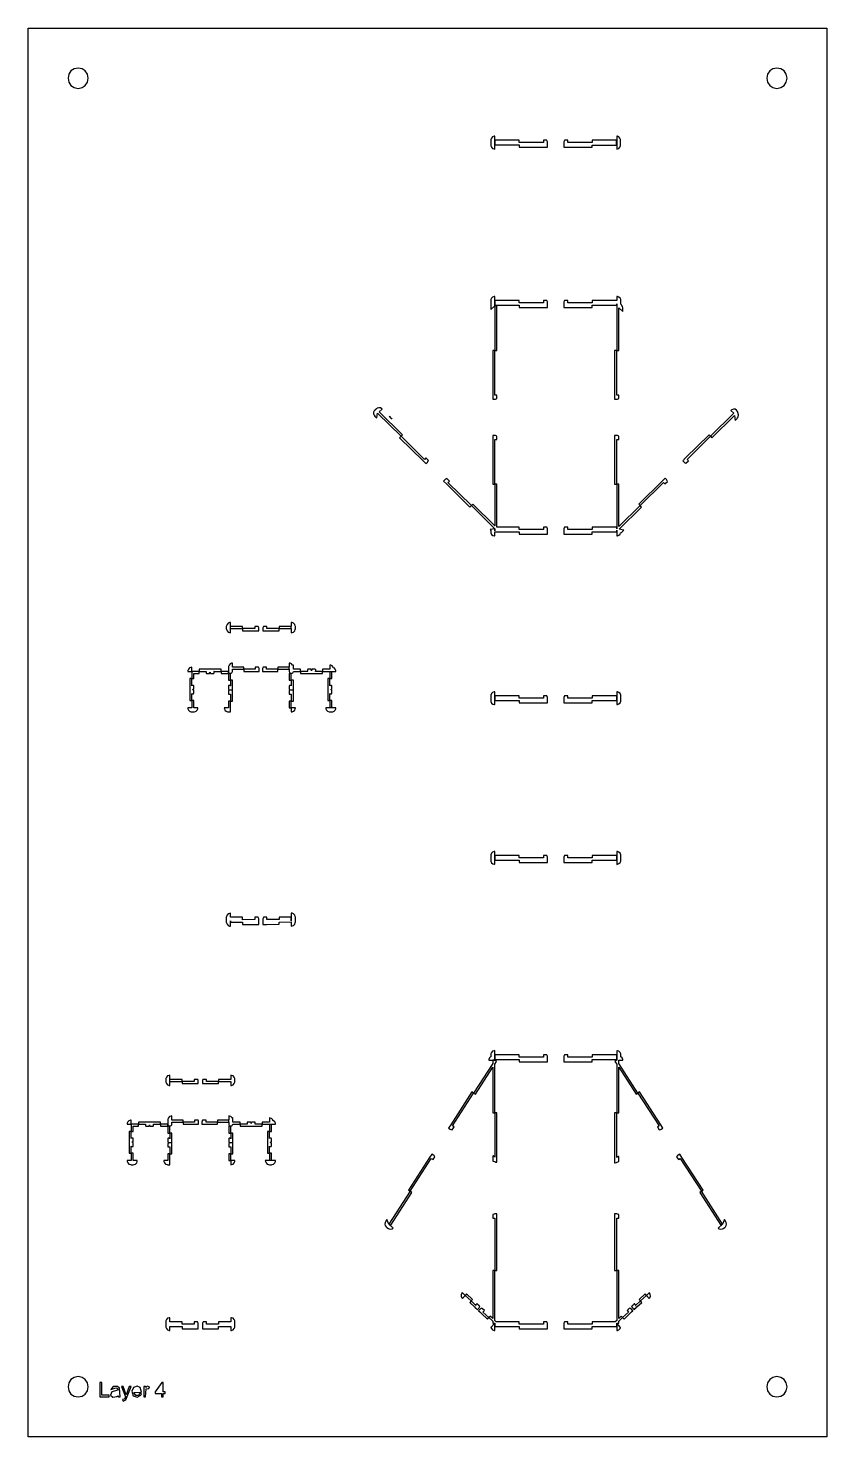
# Model space of a CAD drawing. Header units: metres. Extents: x 25 to 423, y 53 to 399.
# Drawn here: x 226.7 to 423.4, y 52.5 to 399.2 of the extents above; entities that cross this region are included whole.
import ezdxf

# ---------------------------------------------------------------- set-up
doc = ezdxf.new("R2010")
doc.units = ezdxf.units.M

msp = doc.modelspace()

# ---------------------------------------------------------------- linework, layer by layer
for points in [[(423.35, 52.54), (226.74, 52.54), (226.74, 399.16), (423.35, 399.16), (423.35, 52.54)], [(237.28, 385.08), (238.09, 384.54), (239.05, 384.35), (240, 384.54), (240.81, 385.08), (241.36, 385.89), (241.55, 386.85), (241.36, 387.81), (240.81, 388.62), (240, 389.16), (239.05, 389.35), (238.09, 389.16), (237.28, 388.62), (236.74, 387.81), (236.55, 386.85), (236.74, 385.89), (237.28, 385.08)], [(409.28, 385.08), (410.09, 384.54), (411.05, 384.35), (412, 384.54), (412.81, 385.08), (413.36, 385.89), (413.55, 386.85), (413.36, 387.81), (412.81, 388.62), (412, 389.16), (411.05, 389.35), (410.09, 389.16), (409.28, 388.62), (408.74, 387.81), (408.55, 386.85), (408.74, 385.89), (409.28, 385.08)], [(340.79, 372.13), (340.64, 371.76), (340.64, 371.76), (340.62, 371.57), (340.62, 370.99), (340.62, 370.42), (340.64, 370.22), (340.64, 370.22), (340.79, 369.86), (340.79, 369.86), (341.07, 369.59), (341.07, 369.59), (341.43, 369.44), (341.43, 369.44), (341.61, 369.42), (341.61, 372.57), (341.43, 372.55), (341.43, 372.55), (341.07, 372.4), (341.07, 372.4), (340.79, 372.13), (340.79, 372.13)], [(354.61, 369.84), (354.61, 370.41), (354.61, 370.99), (354.59, 371.19), (354.59, 371.19), (354.44, 371.55), (354.44, 371.55), (354.42, 371.57), (354.42, 371.57), (354.42, 371.57), (353.61, 371.57), (353.61, 370.99), (347.61, 370.99), (347.61, 371.57), (341.62, 371.57), (341.62, 370.99), (341.62, 370.7), (341.62, 370.42), (347.61, 370.42), (347.61, 369.84), (353.61, 369.84), (354.61, 369.84), (354.61, 369.84), (354.61, 369.84)], [(371.59, 370.7), (371.59, 370.99), (371.59, 371.57), (365.6, 371.57), (365.6, 370.99), (359.6, 370.99), (359.6, 371.57), (358.79, 371.57), (358.79, 371.57), (358.79, 371.57), (358.77, 371.55), (358.77, 371.55), (358.62, 371.18), (358.62, 371.18), (358.6, 370.99), (358.6, 370.41), (358.6, 369.84), (358.6, 369.84), (358.6, 369.84), (359.6, 369.84), (365.6, 369.84), (365.6, 370.41), (371.59, 370.41), (371.59, 370.7)], [(372.42, 369.86), (372.42, 369.86), (372.57, 370.22), (372.57, 370.22), (372.59, 370.41), (372.59, 370.7), (372.59, 370.99), (372.59, 371.57), (372.57, 371.76), (372.57, 371.76), (372.42, 372.12), (372.42, 372.12), (372.14, 372.4), (372.14, 372.4), (371.78, 372.55), (371.78, 372.55), (371.62, 372.56), (371.62, 369.42), (371.78, 369.43), (371.78, 369.43), (372.14, 369.58), (372.14, 369.58), (372.42, 369.86)], [(340.62, 332.17), (340.62, 331.59), (340.62, 331.02), (340.63, 330.91), (340.63, 330.91), (340.62, 330.8), (340.62, 329.93), (341.59, 330.81), (341.59, 333.17), (341.43, 333.15), (341.43, 333.15), (341.07, 333), (341.07, 333), (340.79, 332.73), (340.79, 332.73), (340.64, 332.36), (340.64, 332.36), (340.62, 332.17)], [(372.12, 319.84), (372.12, 330.34), (373.12, 329.43), (373.12, 330.34), (373.07, 330.64), (373.07, 330.64), (372.91, 330.95), (372.91, 330.95), (372.79, 331.08), (372.79, 331.08), (372.62, 331.24), (372.61, 331.24), (372.61, 331.24), (372.61, 331.3), (372.61, 332.16), (372.6, 332.36), (372.6, 332.36), (372.45, 332.72), (372.45, 332.72), (372.17, 333), (372.17, 333), (371.81, 333.15), (371.81, 333.15), (371.62, 333.16), (371.62, 332.17), (365.62, 332.17), (365.62, 331.59), (359.62, 331.59), (359.62, 332.17), (358.81, 332.17), (358.81, 332.17), (358.81, 332.17), (358.79, 332.15), (358.79, 332.15), (358.64, 331.78), (358.64, 331.78), (358.62, 331.59), (358.62, 331.01), (358.62, 330.44), (358.62, 330.44), (358.62, 330.44), (359.62, 330.44), (365.62, 330.43), (365.62, 331.01), (371.62, 331.01), (371.62, 331.3), (371.62, 330.8), (371.62, 330.8), (371.62, 319.84), (372.12, 319.84)], [(341.62, 332.17), (341.62, 331.59), (341.62, 331.3), (341.62, 331.02), (347.62, 331.01), (347.62, 330.44), (353.62, 330.44), (354.62, 330.44), (354.62, 330.44), (354.62, 330.44), (354.62, 331.01), (354.62, 331.59), (354.6, 331.79), (354.6, 331.79), (354.45, 332.15), (354.45, 332.15), (354.43, 332.17), (354.43, 332.17), (354.43, 332.17), (353.62, 332.17), (353.62, 331.59), (347.62, 331.59), (347.62, 332.17), (341.62, 332.17)], [(342.12, 319.84), (342.12, 330.8), (341.62, 330.8), (341.62, 319.84), (342.12, 319.84)], [(341.62, 308.88), (341.62, 319.84), (341.12, 319.84), (341.12, 308.88), (341.12, 307.89), (341.12, 307.89), (341.12, 307.89), (341.62, 307.89), (341.81, 307.9), (341.81, 307.9), (342.12, 308.03), (342.12, 308.03), (342.12, 308.88), (341.62, 308.88)], [(371.62, 308.88), (371.62, 319.84), (371.12, 319.84), (371.12, 308.88), (371.12, 307.88), (371.12, 307.88), (371.12, 307.88), (371.62, 307.88), (371.81, 307.9), (371.81, 307.9), (372.12, 308.03), (372.12, 308.03), (372.12, 308.88), (371.62, 308.88)], [(311.9, 303.93), (312.07, 303.72), (312.08, 303.71), (312.08, 303.71), (312.08, 303.71), (312.07, 303.71), (312.07, 303.71), (312.54, 303.24), (312.77, 304.42), (318.54, 298.74), (318.89, 299.09), (313.13, 304.76), (313.87, 305.43), (313.84, 305.47), (313.83, 305.48), (313.83, 305.48), (313.46, 305.7), (313.46, 305.7), (313.04, 305.75), (313.04, 305.75), (312.63, 305.62), (312.63, 305.62), (312.46, 305.49), (312.1, 305.16), (312.08, 305.14), (312.08, 305.14), (312.06, 305.13), (312.05, 305.12), (311.94, 304.98), (311.94, 304.98), (311.79, 304.64), (311.79, 304.64), (311.78, 304.27), (311.78, 304.27), (311.9, 303.93), (311.9, 303.93)], [(400.59, 303.83), (400.82, 302.65), (401.29, 303.12), (401.4, 303.24), (401.4, 303.24), (401.54, 303.53), (401.54, 303.53), (401.59, 303.86), (401.59, 303.86), (401.57, 304.02), (401.46, 304.61), (401.39, 304.81), (401.39, 304.81), (401.14, 305.16), (401.14, 305.16), (400.77, 305.37), (400.77, 305.37), (400.35, 305.41), (400.35, 305.41), (399.94, 305.26), (399.94, 305.26), (399.77, 305.13), (399.74, 305.09), (400.48, 304.42), (400.48, 304.42), (394.7, 298.74), (395.06, 298.38), (400.59, 303.83)], [(312.77, 304.42), (312.77, 304.42), (312.77, 304.42), (312.77, 304.42)], [(315.99, 303.23), (316.06, 303.17), (316.15, 303.12), (316.24, 303.08), (316.27, 303.07), (315.69, 303.65), (315.7, 303.62), (315.74, 303.53), (315.79, 303.45), (315.85, 303.37), (315.91, 303.3), (315.99, 303.23)], [(318.19, 298.38), (323.96, 292.7), (324.67, 292), (324.67, 292), (324.67, 292), (325.02, 292.35), (325.14, 292.5), (325.14, 292.5), (325.27, 292.81), (325.27, 292.81), (324.66, 293.41), (324.31, 293.05), (318.54, 298.74), (318.19, 298.38)], [(341.62, 297.92), (342.12, 297.92), (342.12, 298.74), (342.12, 298.78), (342.12, 298.78), (341.81, 298.9), (341.81, 298.9), (341.62, 298.92), (341.12, 298.92), (341.12, 298.92), (341.12, 298.92), (341.12, 298.18), (341.12, 297.92), (341.12, 286.96), (341.62, 286.96), (341.62, 297.92)], [(371.62, 297.92), (372.12, 297.92), (372.12, 298.77), (372.12, 298.77), (371.81, 298.9), (371.81, 298.9), (371.62, 298.92), (371.12, 298.92), (371.12, 298.92), (371.12, 298.92), (371.12, 297.92), (371.12, 286.96), (371.62, 286.96), (371.62, 297.92)], [(394.35, 299.09), (388.58, 293.41), (387.87, 292.71), (387.87, 292.71), (387.87, 292.71), (388.22, 292.35), (388.37, 292.23), (388.37, 292.23), (388.68, 292.1), (388.68, 292.1), (389.28, 292.7), (388.93, 293.05), (394.7, 298.74), (394.35, 299.09)], [(330.08, 287.37), (330.43, 287.73), (329.82, 288.33), (329.82, 288.33), (329.52, 288.2), (329.52, 288.2), (329.37, 288.07), (329.02, 287.72), (329.02, 287.72), (329.02, 287.72), (329.73, 287.01), (335.5, 281.33), (335.85, 281.69), (330.08, 287.37)], [(383.16, 287.37), (383.51, 287.01), (384.12, 287.61), (384.12, 287.61), (384, 287.92), (384, 287.92), (383.87, 288.07), (383.52, 288.43), (383.52, 288.43), (383.52, 288.43), (382.81, 287.73), (377.04, 282.04), (377.39, 281.69), (383.16, 287.37)], [(340.62, 275.59), (340.62, 275.59), (340.62, 275.58), (340.62, 275.5), (340.62, 275.49), (340.62, 275.22), (340.65, 275), (340.65, 275), (340.83, 274.6), (340.83, 274.6), (341.17, 274.32), (341.17, 274.32), (341.5, 274.22), (341.5, 274.22), (341.62, 274.22), (341.62, 275.22), (347.62, 275.21), (347.62, 274.64), (353.62, 274.64), (354.62, 274.64), (354.62, 274.64), (354.62, 274.64), (354.62, 275.21), (354.62, 275.79), (354.6, 275.99), (354.6, 275.99), (354.45, 276.35), (354.45, 276.35), (354.43, 276.37), (354.43, 276.37), (354.43, 276.37), (353.62, 276.37), (353.62, 275.79), (347.62, 275.79), (347.62, 276.37), (342.12, 276.37), (342.12, 286.96), (341.62, 286.96), (341.62, 276.71), (336.2, 282.04), (335.85, 281.69), (341.62, 276), (340.45, 275.76), (340.62, 275.59)], [(371.63, 276), (371.62, 276), (371.62, 276.37), (365.62, 276.37), (365.62, 275.79), (359.62, 275.79), (359.62, 276.37), (358.81, 276.37), (358.81, 276.37), (358.81, 276.37), (358.79, 276.35), (358.79, 276.35), (358.64, 275.98), (358.64, 275.98), (358.62, 275.79), (358.62, 275.21), (358.62, 274.64), (358.62, 274.64), (358.62, 274.64), (359.62, 274.64), (365.62, 274.63), (365.62, 275.21), (371.62, 275.21), (371.62, 275.5), (371.62, 275.61), (371.62, 274.21), (371.81, 274.23), (371.81, 274.23), (372.17, 274.38), (372.17, 274.38), (372.45, 274.66), (372.45, 274.66), (372.57, 274.96), (372.57, 274.96), (372.57, 274.96), (372.78, 275.06), (372.78, 275.06), (372.9, 275.17), (373.38, 275.63), (372.2, 275.88), (377.74, 281.33), (377.39, 281.69), (372.12, 276.5), (372.12, 286.96), (371.62, 286.96), (371.62, 276), (371.63, 276)], [(341.62, 276), (341.62, 275.79), (341.62, 275.5), (341.62, 275.49), (341.62, 276), (341.62, 276)], [(276.52, 251.9), (276.52, 252.9), (276.32, 252.88), (276.32, 252.88), (275.96, 252.73), (275.96, 252.73), (275.69, 252.45), (275.69, 252.45), (275.54, 252.09), (275.54, 252.09), (275.52, 251.9), (275.52, 251.4), (275.54, 251.21), (275.54, 251.21), (275.69, 250.85), (275.69, 250.85), (275.96, 250.57), (275.96, 250.57), (276.32, 250.42), (276.32, 250.42), (276.52, 250.4), (276.52, 251.4), (279.52, 251.4), (279.52, 251.9), (276.52, 251.9)], [(276.52, 251.4), (276.52, 251.9)], [(279.52, 250.9), (282.52, 250.9), (283.12, 250.9), (283.51, 250.9), (283.51, 250.9), (283.51, 250.9), (283.51, 251.4), (283.5, 251.59), (283.5, 251.59), (283.37, 251.9), (283.37, 251.9), (283.12, 251.9), (282.52, 251.9), (282.52, 251.4), (279.52, 251.4), (279.52, 250.9)], [(284.52, 250.9), (284.52, 250.9), (284.52, 250.9), (284.92, 250.9), (285.52, 250.9), (288.52, 250.9), (288.52, 251.4), (285.52, 251.4), (285.52, 251.9), (284.92, 251.9), (284.66, 251.9), (284.66, 251.9), (284.54, 251.59), (284.54, 251.59), (284.52, 251.4), (284.52, 250.9)], [(291.52, 251.4), (291.52, 250.4), (291.71, 250.42), (291.71, 250.42), (292.07, 250.57), (292.07, 250.57), (292.35, 250.85), (292.35, 250.85), (292.5, 251.21), (292.5, 251.21), (292.51, 251.4), (292.51, 251.9), (292.5, 252.09), (292.5, 252.09), (292.35, 252.45), (292.35, 252.45), (292.07, 252.73), (292.07, 252.73), (291.71, 252.88), (291.71, 252.88), (291.52, 252.9), (291.52, 251.9), (288.52, 251.9), (288.52, 251.4), (291.52, 251.4)], [(291.52, 251.4), (291.52, 251.76)], [(274.22, 240.4), (276.02, 240.4), (276.02, 238.7), (276.52, 238.7), (276.52, 240.4), (276.71, 240.44), (276.87, 240.55), (276.98, 240.71), (277.02, 240.9), (277.02, 241.4), (279.82, 241.4), (279.82, 241.9), (277.02, 241.9), (277.02, 242.9), (276.82, 242.88), (276.82, 242.88), (276.46, 242.73), (276.46, 242.73), (276.19, 242.45), (276.19, 242.45), (276.04, 242.09), (276.04, 242.09), (276.02, 241.9), (276.02, 241.9), (276.02, 241.9), (276.02, 241.9), (276.02, 241.9), (276.02, 240.9), (274.22, 240.9), (274.22, 240.4)], [(291.02, 241.4), (291.02, 240.9), (291.05, 240.71), (291.16, 240.55), (291.32, 240.44), (291.52, 240.4), (291.71, 240.44), (291.87, 240.55), (291.98, 240.71), (292.02, 240.9), (293.82, 240.9), (293.82, 241.4), (292.02, 241.4), (292.02, 242.4), (291.88, 242.39), (291.88, 242.39), (291.87, 242.39), (291.87, 242.39), (291.85, 242.45), (291.85, 242.45), (291.57, 242.73), (291.57, 242.73), (291.21, 242.88), (291.21, 242.88), (291.02, 242.9), (291.02, 241.9), (288.22, 241.9), (288.22, 241.4), (291.02, 241.4)], [(267.02, 241.9), (266.82, 241.88), (266.82, 241.88), (266.46, 241.73), (266.46, 241.73), (266.19, 241.45), (266.19, 241.45), (266.04, 241.09), (266.04, 241.09), (266.02, 240.9), (267.02, 240.9), (267.02, 241.9)], [(267.52, 239.1), (267.52, 240.4), (268.82, 240.4), (268.82, 240.9), (267.52, 240.9), (267.02, 240.9), (267.02, 240.4), (267.02, 239.1), (267.52, 239.1)], [(270.54, 240.9), (270.52, 240.87), (270.52, 240.83), (270.52, 240.5), (270.52, 240.46), (270.54, 240.43), (270.58, 240.41), (270.62, 240.4), (270.72, 240.4), (271.4, 240.4), (271.4, 240.4), (271.4, 240.4), (271.42, 240.42), (271.42, 240.42), (271.51, 240.73), (271.51, 240.73), (271.51, 240.73), (271.51, 240.73), (271.51, 240.73), (271.51, 240.73), (271.51, 240.73), (271.51, 240.73), (271.51, 240.68), (271.51, 240.68), (271.63, 240.4), (271.63, 240.4), (271.63, 240.4), (272.32, 240.4), (272.42, 240.4), (272.45, 240.41), (272.49, 240.43), (272.51, 240.46), (272.52, 240.5), (272.52, 240.83), (272.51, 240.87), (272.49, 240.9), (272.48, 240.9), (274.22, 240.9), (274.22, 241.4), (272.42, 241.4), (272.32, 241.4), (270.72, 241.4), (270.62, 241.4), (268.82, 241.4), (268.82, 240.9), (270.54, 240.9)], [(276.05, 240.71), (276.16, 240.55), (276.32, 240.44), (276.52, 240.4), (276.02, 240.4), (276.02, 240.9), (276.05, 240.71)], [(279.82, 240.9), (282.62, 240.9), (283.12, 240.9), (283.61, 240.9), (283.61, 240.9), (283.61, 240.9), (283.61, 241.4), (283.6, 241.59), (283.6, 241.59), (283.47, 241.9), (283.47, 241.9), (283.12, 241.9), (282.62, 241.9), (282.62, 241.4), (279.82, 241.4), (279.82, 240.9)], [(288.22, 240.9), (288.22, 241.4), (285.42, 241.4), (285.42, 241.9), (284.92, 241.9), (284.56, 241.9), (284.56, 241.9), (284.44, 241.59), (284.44, 241.59), (284.42, 241.4), (284.42, 240.9), (284.42, 240.9), (284.42, 240.9), (284.92, 240.9), (285.42, 240.9), (288.22, 240.9)], [(291.02, 241.4), (291.02, 241.73)], [(291.02, 240.4), (291.02, 238.7), (291.52, 238.7), (291.52, 240.4), (291.02, 240.4)], [(293.82, 240.4), (295.62, 240.4), (295.72, 240.4), (297.32, 240.4), (297.42, 240.4), (299.22, 240.4), (299.22, 240.9), (297.49, 240.9), (297.51, 240.93), (297.52, 240.97), (297.52, 241.3), (297.51, 241.34), (297.49, 241.37), (297.45, 241.39), (297.42, 241.4), (297.32, 241.4), (296.63, 241.4), (296.63, 241.4), (296.63, 241.4), (296.61, 241.38), (296.61, 241.38), (296.52, 241.05), (296.52, 241.05), (296.52, 241.05), (296.52, 241.05), (296.52, 241.05), (296.52, 241.05), (296.51, 241.05), (296.51, 241.05), (296.42, 241.38), (296.42, 241.38), (296.4, 241.4), (296.4, 241.4), (296.4, 241.4), (295.72, 241.4), (295.62, 241.4), (295.58, 241.39), (295.54, 241.37), (295.52, 241.34), (295.52, 241.3), (295.52, 240.97), (295.52, 240.93), (295.55, 240.9), (295.54, 240.9), (295.54, 240.9), (293.82, 240.9), (293.82, 240.4)], [(301.02, 240.9), (301.02, 239.1), (301.52, 239.1), (301.52, 240.9), (302.51, 240.9), (302.5, 241.09), (302.5, 241.09), (302.35, 241.45), (302.35, 241.45), (302.07, 241.73), (302.07, 241.73), (301.91, 241.8), (301.91, 241.8), (301.91, 241.8), (301.85, 241.95), (301.85, 241.95), (301.57, 242.23), (301.57, 242.23), (301.21, 242.38), (301.21, 242.38), (301.02, 242.4), (301.02, 241.4), (299.22, 241.4), (299.22, 240.9), (301.02, 240.9)], [(301.02, 240.9), (301.52, 240.9)], [(267.51, 235.46), (267.52, 235.5), (267.52, 235.6), (267.52, 236.28), (267.52, 236.28), (267.23, 236.4), (267.23, 236.4), (267.23, 236.4), (267.23, 236.4), (267.23, 236.4), (267.23, 236.4), (267.23, 236.4), (267.23, 236.4), (267.28, 236.41), (267.28, 236.41), (267.52, 236.52), (267.52, 236.52), (267.52, 236.52), (267.52, 237.2), (267.52, 237.3), (267.51, 237.34), (267.49, 237.37), (267.45, 237.39), (267.42, 237.4), (267.13, 237.4), (267.11, 237.4), (267.07, 237.4), (267.03, 237.39), (267.02, 237.37), (267.02, 239.1), (266.52, 239.1), (266.52, 237.3), (266.52, 237.2), (266.52, 236.4), (266.52, 235.6), (266.52, 235.5), (266.52, 233.7), (267.02, 233.7), (267.02, 235.43), (267.02, 235.43), (267.05, 235.41), (267.09, 235.4), (267.42, 235.4), (267.45, 235.41), (267.49, 235.43), (267.51, 235.46)], [(276.52, 237.3), (276.51, 237.34), (276.49, 237.37), (276.45, 237.39), (276.42, 237.4), (276.12, 237.4), (276.08, 237.39), (276.04, 237.37), (276.02, 237.34), (276.02, 237.3), (276.02, 237), (276.02, 236.9), (276.02, 236.45), (276.02, 236.45), (276.02, 236.45), (276.02, 236.44), (276.02, 236.44), (276.42, 236.31), (276.42, 236.31), (276.77, 236.35), (276.77, 236.35), (277.02, 236.33), (277.02, 236.9), (277.02, 237), (277.02, 237.3), (277.02, 238.7), (276.52, 238.7), (276.52, 237.3)], [(276.32, 236.28), (276.02, 236.15), (276.02, 236.15), (276.02, 235.5), (276.02, 235.3), (276.52, 235.3), (276.52, 233.6), (277.02, 233.6), (277.02, 235.3), (277.02, 235.5), (277.02, 236.3), (277.02, 236.3), (277.01, 236.3), (276.52, 236.3), (276.32, 236.28), (276.32, 236.28)], [(291.52, 237.3), (291.51, 237.34), (291.49, 237.37), (291.45, 237.39), (291.42, 237.4), (291.12, 237.4), (291.08, 237.39), (291.04, 237.37), (291.02, 237.34), (291.02, 237.3), (291.02, 237), (291.02, 236.9), (291.02, 236.45), (291.02, 236.45), (291.02, 236.45), (291.02, 236.44), (291.02, 236.44), (291.42, 236.31), (291.42, 236.31), (291.77, 236.35), (291.77, 236.35), (292.02, 236.33), (292.02, 236.9), (292.02, 237), (292.02, 237.3), (292.02, 238.7), (291.52, 238.7), (291.52, 237.3)], [(291.32, 236.28), (291.02, 236.15), (291.02, 236.15), (291.02, 235.5), (291.02, 235.3), (291.52, 235.3), (291.52, 233.6), (292.02, 233.6), (292.02, 235.3), (292.02, 235.5), (292.02, 236.3), (292.02, 236.3), (292.01, 236.3), (291.52, 236.3), (291.32, 236.28), (291.32, 236.28)], [(300.52, 239.1), (300.52, 237.3), (300.52, 237.2), (300.52, 236.4), (300.52, 235.6), (300.52, 235.5), (300.52, 233.7), (301.02, 233.7), (301.02, 235.43), (301.03, 235.41), (301.07, 235.4), (301.11, 235.4), (301.13, 235.4), (301.42, 235.4), (301.45, 235.41), (301.49, 235.43), (301.51, 235.46), (301.52, 235.5), (301.52, 235.6), (301.52, 236.28), (301.52, 236.28), (301.52, 236.28), (301.28, 236.39), (301.28, 236.39), (301.23, 236.4), (301.23, 236.4), (301.23, 236.4), (301.23, 236.4), (301.23, 236.4), (301.23, 236.4), (301.23, 236.4), (301.23, 236.4), (301.52, 236.52), (301.52, 236.52), (301.52, 237.2), (301.52, 237.3), (301.51, 237.34), (301.49, 237.37), (301.45, 237.39), (301.42, 237.4), (301.09, 237.4), (301.05, 237.39), (301.02, 237.37), (301.02, 237.37), (301.02, 239.1), (300.52, 239.1)], [(340.64, 235.06), (340.64, 235.06), (340.62, 234.87), (340.62, 233.72), (340.65, 233.5), (340.65, 233.5), (340.83, 233.1), (340.83, 233.1), (341.17, 232.82), (341.17, 232.82), (341.5, 232.72), (341.5, 232.72), (341.62, 232.72), (341.62, 235.87), (341.43, 235.85), (341.43, 235.85), (341.07, 235.7), (341.07, 235.7), (340.79, 235.43), (340.79, 235.43), (340.64, 235.06)], [(372.45, 233.16), (372.6, 233.52), (372.6, 233.52), (372.61, 233.71), (372.61, 234.29), (372.61, 234.86), (372.6, 235.06), (372.6, 235.06), (372.45, 235.42), (372.45, 235.42), (372.17, 235.7), (372.17, 235.7), (371.81, 235.85), (371.81, 235.85), (371.62, 235.86), (371.62, 232.71), (371.81, 232.73), (371.81, 232.73), (372.17, 232.88), (372.17, 232.88), (372.45, 233.16), (372.45, 233.16)], [(267.02, 231.9), (266.02, 231.9), (266.04, 231.71), (266.04, 231.71), (266.19, 231.35), (266.19, 231.35), (266.46, 231.07), (266.46, 231.07), (266.82, 230.92), (266.82, 230.92), (267.02, 230.9), (267.51, 230.9), (267.71, 230.92), (267.71, 230.92), (268.07, 231.07), (268.07, 231.07), (268.35, 231.35), (268.35, 231.35), (268.5, 231.71), (268.5, 231.71), (268.51, 231.9), (267.52, 231.9), (267.52, 233.7), (267.02, 233.7), (267.02, 231.9)], [(276.02, 233.6), (276.02, 231.9), (275.02, 231.9), (275.04, 231.71), (275.04, 231.71), (275.19, 231.35), (275.19, 231.35), (275.46, 231.07), (275.46, 231.07), (275.82, 230.92), (275.82, 230.92), (276.02, 230.9), (276.51, 230.9), (276.52, 230.9), (276.52, 230.9), (276.52, 231.9), (276.52, 233.6), (276.02, 233.6)], [(291.02, 233.6), (291.02, 231.9), (291.52, 231.9), (291.52, 233.6), (291.02, 233.6)], [(301.02, 231.9), (300.02, 231.9), (300.04, 231.71), (300.04, 231.71), (300.19, 231.35), (300.19, 231.35), (300.46, 231.07), (300.46, 231.07), (300.82, 230.92), (300.82, 230.92), (301.02, 230.9), (301.51, 230.9), (301.71, 230.92), (301.71, 230.92), (302.07, 231.07), (302.07, 231.07), (302.35, 231.35), (302.35, 231.35), (302.5, 231.71), (302.5, 231.71), (302.51, 231.9), (301.52, 231.9), (301.52, 233.7), (301.02, 233.7), (301.02, 231.9)], [(354.62, 234.29), (354.6, 234.49), (354.6, 234.49), (354.45, 234.85), (354.45, 234.85), (354.43, 234.87), (354.43, 234.87), (354.43, 234.87), (353.62, 234.87), (353.62, 234.29), (347.62, 234.29), (347.62, 234.87), (341.62, 234.87), (341.62, 234.29), (341.62, 234), (341.62, 233.72), (347.62, 233.71), (347.62, 233.14), (353.62, 233.14), (354.62, 233.14), (354.62, 233.14), (354.62, 233.14), (354.62, 233.71), (354.62, 234.29)], [(371.62, 234), (371.62, 234.29), (371.62, 234.87), (365.62, 234.87), (365.62, 234.29), (359.62, 234.29), (359.62, 234.87), (358.81, 234.87), (358.81, 234.87), (358.81, 234.87), (358.79, 234.85), (358.79, 234.85), (358.64, 234.48), (358.64, 234.48), (358.62, 234.29), (358.62, 233.71), (358.62, 233.14), (358.62, 233.14), (358.62, 233.14), (359.62, 233.14), (365.62, 233.13), (365.62, 233.71), (371.62, 233.71), (371.62, 234)], [(292.07, 231.07), (292.35, 231.35), (292.35, 231.35), (292.5, 231.71), (292.5, 231.71), (292.51, 231.9), (291.52, 231.9), (291.52, 230.9), (291.71, 230.92), (291.71, 230.92), (292.07, 231.07), (292.07, 231.07)], [(301.52, 231.9), (301.02, 231.9)], [(340.64, 195.76), (340.64, 195.76), (340.62, 195.57), (340.62, 194.42), (340.65, 194.2), (340.65, 194.2), (340.83, 193.8), (340.83, 193.8), (341.17, 193.52), (341.17, 193.52), (341.5, 193.42), (341.5, 193.42), (341.62, 193.42), (341.62, 196.57), (341.43, 196.55), (341.43, 196.55), (341.07, 196.4), (341.07, 196.4), (340.79, 196.13), (340.79, 196.13), (340.64, 195.76)], [(354.62, 194.99), (354.6, 195.19), (354.6, 195.19), (354.45, 195.55), (354.45, 195.55), (354.43, 195.57), (354.43, 195.57), (354.43, 195.57), (353.62, 195.57), (353.62, 194.99), (347.62, 194.99), (347.62, 195.57), (341.62, 195.57), (341.62, 194.99), (341.62, 194.7), (341.62, 194.42), (347.62, 194.41), (347.62, 193.84), (353.62, 193.84), (354.62, 193.84), (354.62, 193.84), (354.62, 193.84), (354.62, 194.41), (354.62, 194.99)], [(371.62, 194.7), (371.62, 194.99), (371.62, 195.57), (365.62, 195.57), (365.62, 194.99), (359.62, 194.99), (359.62, 195.57), (358.81, 195.57), (358.81, 195.57), (358.81, 195.57), (358.79, 195.55), (358.79, 195.55), (358.64, 195.18), (358.64, 195.18), (358.62, 194.99), (358.62, 194.41), (358.62, 193.84), (358.62, 193.84), (358.62, 193.84), (359.62, 193.84), (365.62, 193.83), (365.62, 194.41), (371.62, 194.41), (371.62, 194.7)], [(372.45, 193.86), (372.6, 194.22), (372.6, 194.22), (372.61, 194.41), (372.61, 194.99), (372.61, 195.56), (372.6, 195.76), (372.6, 195.76), (372.45, 196.12), (372.45, 196.12), (372.17, 196.4), (372.17, 196.4), (371.81, 196.55), (371.81, 196.55), (371.62, 196.56), (371.62, 193.41), (371.81, 193.43), (371.81, 193.43), (372.17, 193.58), (372.17, 193.58), (372.45, 193.86), (372.45, 193.86)], [(275.96, 181.2), (275.96, 181.2), (275.69, 180.92), (275.68, 180.92), (275.54, 180.56), (275.54, 180.56), (275.52, 180.36), (275.52, 179.5), (275.52, 179.5), (275.52, 179.21), (275.54, 179.02), (275.54, 179.02), (275.69, 178.66), (275.69, 178.66), (275.96, 178.38), (275.96, 178.38), (276.32, 178.23), (276.32, 178.23), (276.52, 178.21), (276.52, 179.5), (276.52, 179.21), (279.52, 179.21), (279.52, 178.64), (282.52, 178.64), (283.12, 178.64), (283.52, 178.64), (283.52, 178.64), (283.52, 178.64), (283.52, 179.8), (283.5, 179.99), (283.5, 179.99), (283.35, 180.35), (283.35, 180.35), (283.33, 180.37), (283.33, 180.37), (283.33, 180.37), (283.12, 180.37), (282.52, 180.37), (282.52, 179.8), (279.52, 179.79), (279.52, 180.37), (276.52, 180.37), (276.52, 181.37), (276.52, 181.37), (276.32, 181.35), (276.32, 181.35), (275.96, 181.2)], [(291.52, 180.38), (288.52, 180.38), (288.52, 179.8), (285.52, 179.8), (285.52, 180.38), (284.92, 180.37), (284.71, 180.37), (284.71, 180.37), (284.71, 180.37), (284.69, 180.35), (284.69, 180.35), (284.54, 179.99), (284.54, 179.99), (284.52, 179.8), (284.52, 179.22), (284.52, 178.64), (284.52, 178.64), (284.52, 178.64), (284.92, 178.64), (285.52, 178.64), (288.52, 178.65), (288.52, 179.22), (291.52, 179.23), (291.52, 178.23), (291.52, 178.23), (291.72, 178.25), (291.72, 178.25), (292.08, 178.4), (292.08, 178.4), (292.35, 178.67), (292.35, 178.67), (292.5, 179.03), (292.5, 179.03), (292.52, 179.23), (292.52, 179.52), (292.52, 179.52), (292.52, 179.81), (292.52, 180.38), (292.5, 180.58), (292.5, 180.58), (292.35, 180.94), (292.35, 180.94), (292.07, 181.21), (292.07, 181.21), (291.71, 181.36), (291.71, 181.36), (291.52, 181.38), (291.52, 179.52), (291.52, 179.8), (291.52, 180.38)], [(341.07, 147.4), (340.79, 147.13), (340.79, 147.13), (340.64, 146.76), (340.64, 146.76), (340.62, 146.57), (340.62, 146.06), (340.62, 146.06), (340.62, 146.06), (340.62, 146.06), (340.57, 146.04), (340.57, 146.03), (340.29, 145.76), (340.29, 145.76), (340.14, 145.4), (340.14, 145.4), (340.12, 145.21), (341.62, 145.2), (341.62, 147.57), (341.43, 147.55), (341.43, 147.55), (341.07, 147.4), (341.07, 147.4)], [(354.62, 145.99), (354.6, 146.19), (354.6, 146.19), (354.45, 146.55), (354.45, 146.55), (354.43, 146.57), (354.43, 146.57), (354.43, 146.57), (353.62, 146.57), (353.62, 145.99), (347.62, 145.99), (347.62, 146.57), (341.62, 146.57), (341.62, 145.99), (341.62, 145.7), (341.62, 145.42), (347.62, 145.41), (347.62, 144.84), (353.62, 144.84), (354.62, 144.84), (354.62, 144.84), (354.62, 144.84), (354.62, 145.41), (354.62, 145.99)], [(371.62, 145.7), (371.62, 145.99), (371.62, 146.57), (365.62, 146.57), (365.62, 145.99), (359.62, 145.99), (359.62, 146.57), (358.81, 146.57), (358.81, 146.57), (358.81, 146.57), (358.79, 146.55), (358.79, 146.55), (358.64, 146.18), (358.64, 146.18), (358.62, 145.99), (358.62, 145.41), (358.62, 144.84), (358.62, 144.84), (358.62, 144.84), (359.62, 144.84), (365.62, 144.83), (365.62, 145.41), (371.62, 145.41), (371.62, 145.7)], [(372.12, 132.26), (372.12, 143.51), (376.41, 136.87), (376.83, 137.14), (372.12, 144.43), (372.12, 145.2), (373.12, 145.2), (373.12, 145.2), (373.1, 145.4), (373.1, 145.4), (372.95, 145.76), (372.95, 145.76), (372.68, 146.03), (372.68, 146.03), (372.62, 146.06), (372.62, 146.06), (372.61, 146.06), (372.61, 146.06), (372.61, 146.56), (372.6, 146.76), (372.6, 146.76), (372.45, 147.12), (372.45, 147.12), (372.17, 147.4), (372.17, 147.4), (371.81, 147.55), (371.81, 147.55), (371.62, 147.56), (371.62, 145.2), (371.2, 144.93), (371.62, 144.28), (371.62, 132.26), (372.12, 132.26)], [(341.12, 145.2), (341.12, 144.43), (336.41, 137.14), (336.83, 136.87), (341.12, 143.51), (341.12, 132.26), (341.62, 132.26), (341.62, 144.28), (342.04, 144.93), (341.62, 145.2), (341.12, 145.2)], [(261.62, 140.5), (261.62, 141.5), (261.42, 141.48), (261.42, 141.48), (261.06, 141.33), (261.06, 141.33), (260.79, 141.05), (260.79, 141.05), (260.64, 140.69), (260.64, 140.69), (260.62, 140.5), (260.62, 140), (260.64, 139.81), (260.64, 139.81), (260.79, 139.45), (260.79, 139.45), (261.06, 139.17), (261.06, 139.17), (261.42, 139.02), (261.42, 139.02), (261.62, 139), (261.62, 140), (264.62, 140), (264.62, 140.5), (261.62, 140.5)], [(261.62, 140), (261.62, 140.5)], [(264.62, 139.5), (267.62, 139.5), (268.22, 139.5), (268.61, 139.5), (268.61, 139.5), (268.61, 139.5), (268.61, 140), (268.6, 140.19), (268.6, 140.19), (268.47, 140.5), (268.47, 140.5), (268.22, 140.5), (267.62, 140.5), (267.62, 140), (264.62, 140), (264.62, 139.5)], [(269.62, 139.5), (269.62, 139.5), (269.62, 139.5), (270.02, 139.5), (270.62, 139.5), (273.62, 139.5), (273.62, 140), (270.62, 140), (270.62, 140.5), (270.02, 140.5), (269.76, 140.5), (269.76, 140.5), (269.64, 140.19), (269.64, 140.19), (269.62, 140), (269.62, 139.5)], [(276.62, 140), (276.62, 139), (276.81, 139.02), (276.81, 139.02), (277.17, 139.17), (277.17, 139.17), (277.45, 139.45), (277.45, 139.45), (277.6, 139.81), (277.6, 139.81), (277.61, 140), (277.61, 140.5), (277.6, 140.69), (277.6, 140.69), (277.45, 141.05), (277.45, 141.05), (277.17, 141.33), (277.17, 141.33), (276.81, 141.48), (276.81, 141.48), (276.62, 141.5), (276.62, 140.5), (273.62, 140.5), (273.62, 140), (276.62, 140)], [(335.99, 137.42), (330.77, 129.35), (330.31, 128.64), (330.23, 128.52), (330.23, 128.52), (330.23, 128.52), (330.65, 128.25), (330.83, 128.16), (330.83, 128.16), (331.15, 128.1), (331.15, 128.1), (331.61, 128.81), (331.19, 129.08), (336.41, 137.14), (335.99, 137.42)], [(382.05, 129.08), (381.63, 128.81), (382.09, 128.1), (382.09, 128.1), (382.42, 128.16), (382.42, 128.16), (382.59, 128.25), (383.01, 128.52), (383.01, 128.52), (383.01, 128.52), (382.47, 129.35), (377.25, 137.42), (376.83, 137.14), (382.05, 129.08)], [(341.62, 121.37), (341.61, 121.41), (341.6, 121.44), (341.57, 121.46), (341.27, 121.65), (341.23, 121.67), (341.19, 121.67), (341.15, 121.64), (341.13, 121.61), (341.12, 121.57), (341.12, 120.39), (341.12, 120.39), (341.51, 120.26), (341.51, 120.26), (341.61, 120.27), (341.61, 120.27), (341.61, 120.27), (341.81, 120.15), (341.81, 120.15), (342.12, 120.12), (342.12, 121.09), (342.12, 132.26), (341.62, 132.26), (341.62, 121.37)], [(372.11, 121.51), (372.09, 121.54), (372.05, 121.56), (372.01, 121.56), (371.97, 121.55), (371.67, 121.36), (371.64, 121.34), (371.63, 121.31), (371.62, 121.27), (371.62, 132.26), (371.12, 132.26), (371.12, 120.95), (371.12, 119.98), (371.12, 119.98), (371.22, 119.97), (371.22, 119.97), (371.58, 120.07), (371.58, 120.07), (371.69, 120.16), (371.69, 120.16), (371.69, 120.16), (371.73, 120.16), (371.73, 120.16), (372.12, 120.29), (372.12, 120.29), (372.12, 121.47), (372.11, 121.51)], [(252.12, 130.5), (251.92, 130.48), (251.92, 130.48), (251.56, 130.33), (251.56, 130.33), (251.29, 130.05), (251.29, 130.05), (251.14, 129.69), (251.14, 129.69), (251.12, 129.5), (252.12, 129.5), (252.12, 130.5)], [(252.62, 129.5), (252.12, 129.5), (252.12, 129), (252.12, 127.7), (252.62, 127.7), (252.62, 129), (253.92, 129), (253.92, 129.5), (252.62, 129.5)], [(259.32, 130), (257.52, 130), (257.42, 130), (255.82, 130), (255.72, 130), (253.92, 130), (253.92, 129.5), (255.64, 129.5), (255.62, 129.47), (255.62, 129.43), (255.62, 129.1), (255.62, 129.06), (255.64, 129.03), (255.68, 129.01), (255.72, 129), (255.82, 129), (256.5, 129), (256.5, 129), (256.5, 129), (256.52, 129.02), (256.52, 129.02), (256.61, 129.32), (256.61, 129.32), (256.61, 129.32), (256.61, 129.32), (256.61, 129.32), (256.61, 129.32), (256.61, 129.32), (256.73, 129), (256.73, 129), (257.42, 129), (257.52, 129), (257.55, 129.01), (257.59, 129.03), (257.61, 129.06), (257.62, 129.1), (257.62, 129.43), (257.61, 129.47), (257.59, 129.5), (259.32, 129.5), (259.32, 130)], [(261.62, 129), (261.81, 129.04), (261.97, 129.15), (262.08, 129.31), (262.12, 129.5), (262.12, 130), (264.92, 130), (264.92, 130.5), (262.12, 130.5), (262.12, 131.5), (261.92, 131.48), (261.92, 131.48), (261.56, 131.33), (261.56, 131.33), (261.29, 131.05), (261.29, 131.05), (261.14, 130.69), (261.14, 130.69), (261.12, 130.5), (261.12, 130.5), (261.12, 130.5), (261.12, 130.5), (261.12, 130.5), (261.12, 129.5), (259.32, 129.5), (259.32, 129), (261.12, 129), (261.12, 127.3), (261.62, 127.3), (261.62, 129)], [(261.15, 129.31), (261.26, 129.15), (261.42, 129.04), (261.62, 129), (261.12, 129), (261.12, 129.5), (261.15, 129.31)], [(264.92, 129.5), (267.72, 129.5), (268.22, 129.5), (268.71, 129.5), (268.71, 129.5), (268.71, 129.5), (268.71, 130), (268.7, 130.19), (268.7, 130.19), (268.57, 130.5), (268.57, 130.5), (268.22, 130.5), (267.72, 130.5), (267.72, 130), (264.92, 130), (264.92, 129.5)], [(269.52, 129.5), (269.52, 129.5), (269.52, 129.5), (270.02, 129.5), (270.52, 129.5), (273.32, 129.5), (273.32, 130), (270.52, 130), (270.52, 130.5), (270.02, 130.5), (269.66, 130.5), (269.66, 130.5), (269.54, 130.19), (269.54, 130.19), (269.52, 130), (269.52, 129.5)], [(276.12, 130), (276.12, 129.5), (276.15, 129.31), (276.26, 129.15), (276.42, 129.04), (276.62, 129), (276.81, 129.04), (276.97, 129.15), (277.08, 129.31), (277.12, 129.5), (278.92, 129.5), (278.92, 130), (277.12, 130), (277.12, 131), (276.98, 130.99), (276.98, 130.99), (276.97, 130.99), (276.97, 130.99), (276.95, 131.05), (276.95, 131.05), (276.67, 131.33), (276.67, 131.33), (276.31, 131.48), (276.31, 131.48), (276.12, 131.5), (276.12, 130.5), (273.32, 130.5), (273.32, 130), (276.12, 130)], [(276.12, 130), (276.12, 130.33)], [(276.12, 129), (276.12, 127.3), (276.62, 127.3), (276.62, 129), (276.12, 129)], [(278.92, 129), (280.72, 129), (280.82, 129), (282.42, 129), (282.52, 129), (284.32, 129), (284.32, 129.5), (282.59, 129.5), (282.61, 129.53), (282.62, 129.57), (282.62, 129.9), (282.61, 129.94), (282.59, 129.97), (282.55, 129.99), (282.52, 130), (282.42, 130), (281.73, 130), (281.73, 130), (281.73, 130), (281.71, 129.98), (281.71, 129.98), (281.62, 129.65), (281.62, 129.65), (281.62, 129.65), (281.62, 129.65), (281.62, 129.65), (281.62, 129.65), (281.61, 129.65), (281.61, 129.65), (281.52, 129.98), (281.52, 129.98), (281.5, 130), (281.5, 130), (281.5, 130), (280.82, 130), (280.72, 130), (280.68, 129.99), (280.64, 129.97), (280.62, 129.94), (280.62, 129.9), (280.62, 129.57), (280.62, 129.53), (280.65, 129.5), (280.64, 129.5), (280.64, 129.5), (278.92, 129.5), (278.92, 129)], [(286.12, 129.5), (286.12, 127.7), (286.62, 127.7), (286.62, 129.5), (287.61, 129.5), (287.6, 129.69), (287.6, 129.69), (287.45, 130.05), (287.45, 130.05), (287.17, 130.33), (287.17, 130.33), (287.01, 130.4), (287.01, 130.4), (287.01, 130.4), (286.95, 130.55), (286.95, 130.55), (286.67, 130.83), (286.67, 130.83), (286.31, 130.98), (286.31, 130.98), (286.12, 131), (286.12, 130), (284.32, 130), (284.32, 129.5), (286.12, 129.5)], [(286.12, 129.5), (286.62, 129.5)], [(251.62, 127.7), (251.62, 125.9), (251.62, 125.8), (251.62, 125), (251.62, 124.2), (251.62, 124.1), (251.62, 122.3), (252.12, 122.3), (252.12, 124.03), (252.15, 124.01), (252.18, 124), (252.52, 124), (252.55, 124.01), (252.59, 124.03), (252.61, 124.06), (252.62, 124.1), (252.62, 124.2), (252.62, 124.88), (252.62, 124.88), (252.31, 125.01), (252.31, 125.01), (252.29, 125.01), (252.29, 125.01), (252.29, 125.01), (252.29, 125.01), (252.29, 125.01), (252.29, 125.01), (252.29, 125.01), (252.29, 125.01), (252.59, 125.1), (252.59, 125.1), (252.62, 125.12), (252.62, 125.12), (252.62, 125.12), (252.62, 125.8), (252.62, 125.9), (252.61, 125.94), (252.59, 125.97), (252.55, 125.99), (252.52, 126), (252.23, 126), (252.21, 126), (252.17, 126), (252.13, 125.99), (252.12, 125.97), (252.12, 125.97), (252.12, 125.97), (252.12, 127.7), (251.62, 127.7)], [(262.12, 125.5), (262.12, 125.6), (262.12, 125.9), (262.12, 127.3), (261.62, 127.3), (261.62, 125.9), (261.61, 125.94), (261.59, 125.97), (261.55, 125.99), (261.52, 126), (261.22, 126), (261.18, 125.99), (261.14, 125.97), (261.12, 125.94), (261.12, 125.9), (261.12, 125.6), (261.12, 125.5), (261.12, 125.05), (261.12, 125.05), (261.12, 125.05), (261.12, 125.04), (261.12, 125.04), (261.52, 124.91), (261.52, 124.91), (261.87, 124.95), (261.87, 124.95), (262.12, 124.93), (262.12, 125.5)], [(261.12, 123.9), (261.62, 123.9), (261.62, 122.2), (262.12, 122.2), (262.12, 123.9), (262.12, 124.1), (262.12, 124.9), (262.12, 124.9), (262.11, 124.9), (261.62, 124.9), (261.42, 124.88), (261.42, 124.88), (261.12, 124.75), (261.12, 124.75), (261.12, 124.1), (261.12, 123.9)], [(276.62, 125.9), (276.61, 125.94), (276.59, 125.97), (276.55, 125.99), (276.52, 126), (276.22, 126), (276.18, 125.99), (276.14, 125.97), (276.12, 125.94), (276.12, 125.9), (276.12, 125.6), (276.12, 125.5), (276.12, 125.05), (276.12, 125.05), (276.12, 125.05), (276.12, 125.04), (276.12, 125.04), (276.52, 124.91), (276.52, 124.91), (276.88, 124.96), (276.88, 124.96), (277.03, 124.91), (277.03, 124.91), (277.12, 124.92), (277.12, 124.92), (277.12, 125.5), (277.12, 125.6), (277.12, 125.9), (277.12, 127.3), (276.62, 127.3), (276.62, 125.9)], [(276.42, 124.88), (276.12, 124.75), (276.12, 124.75), (276.12, 124.1), (276.12, 123.9), (276.62, 123.9), (276.62, 122.2), (277.12, 122.2), (277.12, 123.9), (277.12, 124.1), (277.12, 124.9), (277.12, 124.9), (277.11, 124.9), (276.62, 124.9), (276.42, 124.88), (276.42, 124.88)], [(285.62, 127.7), (285.62, 125.9), (285.62, 125.8), (285.62, 125), (285.62, 124.2), (285.62, 124.1), (285.62, 122.3), (286.12, 122.3), (286.12, 124.03), (286.13, 124.01), (286.17, 124), (286.21, 124), (286.23, 124), (286.52, 124), (286.55, 124.01), (286.59, 124.03), (286.61, 124.06), (286.62, 124.1), (286.62, 124.2), (286.62, 124.88), (286.62, 124.88), (286.62, 124.88), (286.38, 124.99), (286.38, 124.99), (286.33, 125), (286.33, 125), (286.33, 125), (286.33, 125), (286.33, 125), (286.33, 125), (286.33, 125), (286.33, 125), (286.62, 125.12), (286.62, 125.12), (286.62, 125.8), (286.62, 125.9), (286.61, 125.94), (286.59, 125.97), (286.55, 125.99), (286.52, 126), (286.19, 126), (286.15, 125.99), (286.12, 125.97), (286.12, 125.97), (286.12, 127.7), (285.62, 127.7)], [(252.12, 120.5), (251.12, 120.5), (251.14, 120.31), (251.14, 120.31), (251.29, 119.95), (251.29, 119.95), (251.56, 119.67), (251.56, 119.67), (251.92, 119.52), (251.92, 119.52), (252.12, 119.5), (252.61, 119.5), (252.81, 119.52), (252.81, 119.52), (253.17, 119.67), (253.17, 119.67), (253.45, 119.95), (253.45, 119.95), (253.6, 120.31), (253.6, 120.31), (253.61, 120.5), (252.62, 120.5), (252.62, 122.3), (252.12, 122.3), (252.12, 120.5)], [(261.12, 122.2), (261.12, 120.5), (260.12, 120.5), (260.14, 120.31), (260.14, 120.31), (260.29, 119.95), (260.29, 119.95), (260.56, 119.67), (260.56, 119.67), (260.92, 119.52), (260.92, 119.52), (261.12, 119.5), (261.61, 119.5), (261.62, 119.5), (261.62, 119.5), (261.62, 120.5), (261.62, 122.2), (261.12, 122.2)], [(276.12, 122.2), (276.12, 120.5), (276.62, 120.5), (276.62, 122.2), (276.12, 122.2)], [(286.12, 120.5), (285.12, 120.5), (285.14, 120.31), (285.14, 120.31), (285.29, 119.95), (285.29, 119.95), (285.56, 119.67), (285.56, 119.67), (285.92, 119.52), (285.92, 119.52), (286.12, 119.5), (286.61, 119.5), (286.81, 119.52), (286.81, 119.52), (287.17, 119.67), (287.17, 119.67), (287.45, 119.95), (287.45, 119.95), (287.6, 120.31), (287.6, 120.31), (287.61, 120.5), (286.62, 120.5), (286.62, 122.3), (286.12, 122.3), (286.12, 120.5)], [(320.35, 113.23), (320.77, 112.96), (325.98, 121.02), (326.4, 120.75), (326.86, 121.47), (326.86, 121.47), (326.68, 121.74), (326.68, 121.74), (326.52, 121.86), (326.11, 122.13), (326.1, 122.13), (326.1, 122.13), (325.56, 121.29), (320.35, 113.23)], [(387.26, 121.02), (392.47, 112.96), (392.89, 113.23), (387.68, 121.29), (387.14, 122.13), (387.14, 122.13), (387.14, 122.13), (386.72, 121.86), (386.56, 121.74), (386.56, 121.74), (386.38, 121.47), (386.38, 121.47), (386.84, 120.75), (387.26, 121.02)], [(276.62, 119.5), (276.81, 119.52), (276.81, 119.52), (277.17, 119.67), (277.17, 119.67), (277.45, 119.95), (277.45, 119.95), (277.6, 120.31), (277.6, 120.31), (277.61, 120.5), (276.62, 120.5), (276.62, 119.5)], [(286.62, 120.5), (286.12, 120.5)], [(315.56, 104.9), (315.98, 104.63), (321.19, 112.69), (320.77, 112.96), (315.56, 104.9)], [(392.05, 112.69), (397.26, 104.63), (397.68, 104.9), (392.47, 112.96), (392.05, 112.69)], [(314.64, 104.51), (314.64, 104.51), (314.86, 104.18), (314.86, 104.18), (315.01, 104.06), (315.43, 103.79), (315.61, 103.7), (315.61, 103.7), (315.99, 103.63), (315.99, 103.63), (316.37, 103.71), (316.37, 103.71), (316.63, 103.89), (315.55, 104.89), (315.07, 106), (314.72, 105.44), (314.63, 105.27), (314.63, 105.27), (314.56, 104.89), (314.56, 104.89), (314.64, 104.51)], [(342.12, 93.44), (342.12, 106.38), (342.12, 107.38), (342.12, 107.38), (342.12, 107.38), (341.62, 107.38), (341.43, 107.36), (341.43, 107.36), (341.12, 107.24), (341.12, 107.24), (341.12, 106.38), (341.62, 106.38), (341.62, 93.44), (342.12, 93.44)], [(371.62, 106.38), (372.12, 106.38), (372.12, 107.24), (372.12, 107.24), (371.81, 107.36), (371.81, 107.36), (371.62, 107.38), (371.12, 107.38), (371.12, 107.38), (371.12, 107.38), (371.12, 106.38), (371.12, 93.44), (371.62, 93.44), (371.62, 106.38)], [(397.63, 103.7), (397.81, 103.79), (398.23, 104.06), (398.38, 104.18), (398.38, 104.18), (398.6, 104.51), (398.6, 104.51), (398.68, 104.89), (398.68, 104.89), (398.61, 105.27), (398.61, 105.27), (398.52, 105.44), (398.16, 106), (397.69, 104.9), (396.61, 103.89), (396.87, 103.71), (396.87, 103.71), (397.25, 103.63), (397.25, 103.63), (397.63, 103.7), (397.63, 103.7)], [(341.62, 80.29), (341.62, 80), (341.62, 79.72), (347.62, 79.71), (347.62, 79.14), (353.62, 79.14), (354.62, 79.14), (354.62, 79.14), (354.62, 79.14), (354.62, 79.71), (354.62, 80.29), (354.6, 80.49), (354.6, 80.49), (354.45, 80.85), (354.45, 80.85), (354.43, 80.87), (354.43, 80.87), (354.43, 80.87), (353.62, 80.87), (353.62, 80.29), (347.62, 80.29), (347.62, 80.87), (341.96, 80.87), (341.62, 81.19), (341.62, 93.44), (341.12, 93.44), (341.12, 81.66), (340.5, 82.24), (340.16, 81.87), (341.12, 80.97), (341.12, 80.5), (341.62, 80.5), (341.62, 80.5), (341.62, 80.29)], [(358.64, 80.48), (358.64, 80.48), (358.62, 80.29), (358.62, 79.71), (358.62, 79.14), (358.62, 79.14), (358.62, 79.14), (359.62, 79.14), (365.62, 79.13), (365.62, 79.71), (371.62, 79.71), (371.62, 80), (371.62, 80.29), (371.62, 80.51), (371.62, 80.5), (372.12, 80.5), (372.12, 80.97), (373.08, 81.87), (372.74, 82.24), (372.12, 81.66), (372.12, 93.44), (371.62, 93.44), (371.62, 81.19), (371.28, 80.87), (371.28, 80.87), (365.62, 80.87), (365.62, 80.29), (359.62, 80.29), (359.62, 80.87), (358.81, 80.87), (358.81, 80.87), (358.81, 80.87), (358.79, 80.85), (358.79, 80.85), (358.64, 80.48)], [(333.33, 87.51), (333.34, 87.12), (333.34, 87.12), (333.5, 86.76), (333.5, 86.76), (333.63, 86.61), (334.31, 87.34), (333.58, 88.02), (333.47, 87.87), (333.47, 87.87), (333.33, 87.51), (333.33, 87.51)], [(336.12, 86.34), (334.66, 87.71), (334.31, 87.34), (335.77, 85.98), (336.12, 86.34)], [(378.93, 87.34), (378.59, 87.71), (377.12, 86.34), (377.47, 85.98), (378.93, 87.34)], [(379.66, 88.03), (378.92, 87.34), (379.61, 86.61), (379.61, 86.61), (379.61, 86.61), (379.61, 86.61), (379.75, 86.78), (379.75, 86.78), (379.91, 87.19), (379.91, 87.19), (379.89, 87.62), (379.89, 87.62), (379.73, 87.93), (379.73, 87.93), (379.66, 88.03)], [(337.94, 84.63), (337.94, 84.64), (337.94, 84.64), (337.94, 84.64), (337.65, 84.9), (337.58, 84.97), (337.31, 85.23), (337.27, 85.25), (337.23, 85.25), (337.19, 85.24), (337.16, 85.22), (336.96, 85), (336.97, 85), (336.95, 84.98), (336.94, 84.94), (336.94, 84.89), (336.97, 84.86), (335.77, 85.98), (335.43, 85.61), (336.63, 84.49), (336.89, 84.24), (336.97, 84.17), (337.35, 83.82), (337.35, 83.82), (337.41, 83.88), (337.41, 83.88), (337.49, 84.03), (337.49, 84.03), (337.76, 84.25), (337.76, 84.25), (337.94, 84.63), (337.94, 84.63)], [(338.7, 83.24), (339.04, 83.6), (338.62, 84), (338.42, 84.19), (338.42, 84.19), (338.42, 84.19), (338.11, 84.05), (338.11, 84.05), (337.97, 83.92), (337.63, 83.56), (337.63, 83.56), (337.63, 83.56), (337.95, 83.26), (338.36, 82.87), (339.82, 81.51), (340.16, 81.87), (338.7, 83.24)], [(373.42, 81.51), (374.88, 82.87), (375.29, 83.26), (375.61, 83.56), (375.61, 83.56), (375.61, 83.56), (375.27, 83.92), (375.13, 84.05), (375.13, 84.05), (374.82, 84.19), (374.82, 84.19), (374.62, 84), (374.2, 83.6), (374.54, 83.24), (373.08, 81.87), (373.42, 81.51)], [(375.9, 83.82), (376.27, 84.17), (376.35, 84.24), (376.61, 84.49), (377.81, 85.61), (377.47, 85.98), (376.27, 84.86), (376.3, 84.89), (376.3, 84.94), (376.29, 84.98), (376.28, 85), (376.28, 85), (376.08, 85.22), (376.05, 85.24), (376.01, 85.25), (375.97, 85.25), (375.94, 85.23), (375.66, 84.97), (375.59, 84.9), (375.3, 84.64), (375.3, 84.64), (375.3, 84.64), (375.3, 84.63), (375.3, 84.63), (375.48, 84.25), (375.48, 84.25), (375.72, 84.05), (375.72, 84.05), (375.9, 83.82)], [(260.62, 79.71), (260.64, 79.52), (260.64, 79.52), (260.79, 79.16), (260.79, 79.16), (261.06, 78.88), (261.06, 78.88), (261.42, 78.73), (261.42, 78.73), (261.62, 78.71), (261.62, 79.71), (264.62, 79.71), (264.62, 79.13), (267.62, 79.13), (268.22, 79.13), (268.61, 79.13), (268.61, 79.13), (268.61, 79.14), (268.61, 80.29), (268.6, 80.48), (268.6, 80.48), (268.45, 80.84), (268.45, 80.84), (268.42, 80.87), (268.42, 80.87), (268.42, 80.87), (268.22, 80.87), (267.62, 80.87), (267.62, 80.29), (264.62, 80.29), (264.62, 80.87), (261.62, 80.87), (261.62, 81.86), (261.42, 81.85), (261.42, 81.85), (261.06, 81.7), (261.06, 81.7), (260.79, 81.42), (260.79, 81.42), (260.64, 81.06), (260.64, 81.06), (260.62, 80.86), (260.62, 79.71)], [(273.62, 80.29), (270.62, 80.29), (270.62, 80.87), (270.02, 80.87), (269.81, 80.87), (269.81, 80.87), (269.81, 80.87), (269.79, 80.84), (269.79, 80.84), (269.64, 80.48), (269.64, 80.48), (269.62, 80.29), (269.62, 79.14), (269.62, 79.13), (269.62, 79.13), (270.02, 79.13), (270.62, 79.13), (273.62, 79.13), (273.62, 79.71), (276.62, 79.71), (276.62, 78.71), (276.81, 78.73), (276.81, 78.73), (277.17, 78.88), (277.17, 78.88), (277.45, 79.16), (277.45, 79.16), (277.6, 79.52), (277.6, 79.52), (277.61, 79.71), (277.61, 80.86), (277.6, 81.06), (277.6, 81.06), (277.45, 81.42), (277.45, 81.42), (277.17, 81.7), (277.17, 81.7), (276.81, 81.85), (276.81, 81.85), (276.62, 81.86), (276.62, 80.87), (273.62, 80.87), (273.62, 80.29)], [(340.79, 79.16), (341.07, 78.89), (341.07, 78.89), (341.43, 78.74), (341.43, 78.74), (341.62, 78.72), (341.62, 80.5), (340.66, 79.48), (340.66, 79.48), (340.66, 79.48), (340.79, 79.16), (340.79, 79.16)], [(371.62, 78.71), (371.81, 78.73), (371.81, 78.73), (372.17, 78.88), (372.17, 78.88), (372.45, 79.16), (372.45, 79.16), (372.58, 79.48), (372.58, 79.48), (372.58, 79.48), (371.62, 80.5), (371.62, 78.71)], [(237.28, 63.08), (238.09, 62.54), (239.05, 62.35), (240, 62.54), (240.81, 63.08), (241.36, 63.89), (241.55, 64.85), (241.36, 65.81), (240.81, 66.62), (240, 67.16), (239.05, 67.35), (238.09, 67.16), (237.28, 66.62), (236.74, 65.81), (236.55, 64.85), (236.74, 63.89), (237.28, 63.08)], [(244.41, 65.93), (244.41, 62.35), (246.65, 62.35), (246.65, 62.77), (244.89, 62.77), (244.89, 65.93), (244.41, 65.93)], [(260, 62.35), (260, 63.21), (260.48, 63.21), (260.48, 63.61), (260, 63.61), (260, 65.93), (259.64, 65.93), (258.01, 63.61), (258.01, 63.21), (259.56, 63.21), (259.56, 62.35), (260, 62.35)], [(409.28, 63.08), (410.09, 62.54), (411.05, 62.35), (412, 62.54), (412.81, 63.08), (413.36, 63.89), (413.55, 64.85), (413.36, 65.81), (412.81, 66.62), (412, 67.16), (411.05, 67.35), (410.09, 67.16), (409.28, 66.62), (408.74, 65.81), (408.55, 64.85), (408.74, 63.89), (409.28, 63.08)], [(248.85, 62.67), (248.94, 62.35), (249.4, 62.35), (249.2, 64.53), (248.7, 64.95), (247.66, 64.91), (247.08, 64.2), (248.32, 64.63), (248.73, 64.44), (248.81, 64), (247.32, 63.63), (247.04, 62.79), (247.58, 62.32), (248.56, 62.46), (248.85, 62.67)], [(250.89, 62.84), (250.16, 64.94), (249.69, 64.94), (250.67, 62.35), (250.42, 61.82), (249.98, 61.74), (250.12, 61.3), (250.78, 61.64), (252.06, 64.94), (251.62, 64.94), (250.89, 62.84)], [(253.83, 62.72), (253.23, 62.71), (252.75, 63.45), (254.68, 63.53), (254.35, 64.65), (253.6, 65), (252.7, 64.71), (252.29, 63.75), (252.62, 62.64), (253.61, 62.29), (254.51, 62.78), (254.67, 63.13), (254.21, 63.19), (253.83, 62.72)], [(256.05, 64.99), (255.67, 64.65), (255.61, 64.94), (255.21, 64.94), (255.21, 62.35), (255.65, 62.35), (255.77, 64.33), (256.47, 64.45), (256.62, 64.86), (256.05, 64.99)]]:
    msp.add_lwpolyline(points)

doc.saveas('drawing.dxf')
